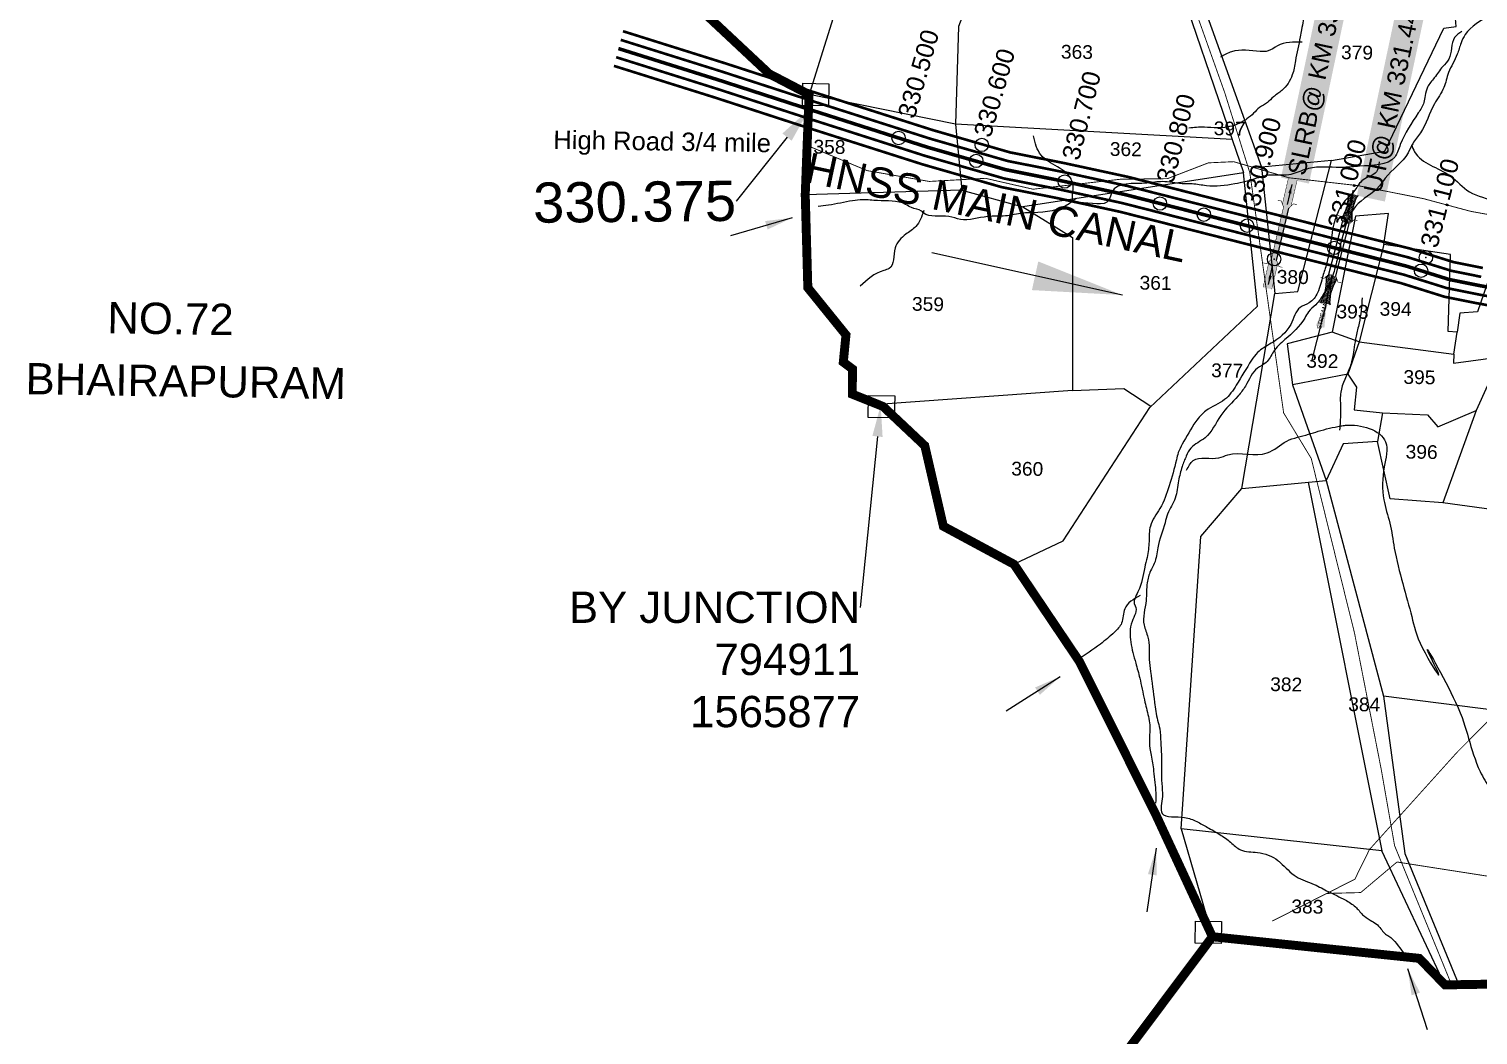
# Model space of a CAD drawing. Header units: feet. Extents: x 793020 to 798207, y 1563925 to 1571484.
# Drawn here: x 793943 to 795564, y 1565172 to 1566298 of the extents above; entities that cross this region are included whole.
import ezdxf
from ezdxf import colors
from ezdxf.entities.mleader import LeaderData, LeaderLine
from ezdxf.enums import TextEntityAlignment as Align
from ezdxf.math import Vec2, Vec3

# ---------------------------------------------------------------- set-up
doc = ezdxf.new("R2010")
doc.units = ezdxf.units.FT
doc.header["$LTSCALE"] = 15
doc.header["$MEASUREMENT"] = 0
doc.header["$PDMODE"] = 32
doc.header["$PDSIZE"] = 15
doc.linetypes.add('ACAD_ISO02W100', pattern=[15, 12, -3])
doc.linetypes.add('HIDDEN2', pattern=[0.1875, 0.125, -0.0625])
for name, color, linetype in [('CANAL1', 7, 'Continuous'), ('CRDS STONES', 7, 'Continuous'), ('CSMark', 72, 'Continuous'), ('PLOT', 7, 'Continuous'), ('PLOT NO', 7, 'Continuous'), ('ROADS', 6, 'Continuous'), ('STRUCTURE', 5, 'Continuous'), ('TANKS-STREAM', 4, 'Continuous'), ('TEXT', 1, 'Continuous'), ('text2', 7, 'Continuous'), ('VILLAGE STONES', 240, 'Continuous')]:
    doc.layers.add(name, color=color, linetype=linetype)
doc.layers.add('VILLAGE BOUNDRY', color=5, linetype='HIDDEN2', lineweight=100)
doc.styles.get("Standard").update_dxf_attribs({"font": 'arial.ttf'})
doc.linetypes.add('DOTS', pattern='A,1e-06,-3,["●",Standard,S=3,R=0,X=-1.25,Y=-1.25],-3', length=6.000001)
doc.dimstyles.get("Standard").update_dxf_attribs({"dimtxt": 0.18, "dimasz": 30, "dimexe": 0.18, "dimexo": 0.0625, "dimgap": 0.09, "dimtad": 0, "dimtih": 1, "dimtoh": 1, "dimdec": 4, "dimzin": 0, "dimdsep": 46, "dimtxsty": 'Standard', "dimcen": 0.09, "dimadec": 0, "dimazin": 0, "dimtfac": 1, "dimtdec": 4, "dimtofl": 0, "dimtmove": 0, "dimatfit": 3, "dimfxl": 1, "dimtolj": 1, "dimtzin": 0, "dimarcsym": 0})

# ---------------------------------------------------------------- blocks, each defined once
blk = doc.blocks.new('UT')
at = {"layer": 'STRUCTURE'}
h = blk.add_hatch(dxfattribs=at)
h.set_pattern_fill('DASH', color=150, scale=8, angle=-39.6278, style=0)
h.set_pattern_definition([(320.372247933, (-4370.464, -6260.8811), (1.40800153113, 0.132407282), [1, -1])])
h.paths.add_polyline_path([(765163, 1700681.9), (765165.6, 1700680.6), (765167.2, 1700680.3), (765169.1, 1700680), (765172.4, 1700679.6), (765176.4, 1700679.3), (765179.5, 1700679.5), (765183.1, 1700679.9), (765187.7, 1700680.9), (765188.9, 1700681.2), (765193.1, 1700682.2), (765196.1, 1700680.2), (765196.1, 1700672.2), (765193.1, 1700670.2), (765190.5, 1700670.8), (765188.1, 1700671.3), (765185.5, 1700671.8), (765183.6, 1700672.1), (765181, 1700672.5), (765180.3, 1700672.5), (765178.5, 1700672.6), (765176.7, 1700672.6), (765174.6, 1700672.5), (765172.5, 1700672.3), (765170.4, 1700672), (765168.5, 1700671.7), (765166.1, 1700671.2), (765165, 1700670.8), (765163, 1700669.7)])
h.paths.add_polyline_path([(765259.1, 1700682.2), (765256.1, 1700680.2), (765256.1, 1700672.2), (765259.1, 1700670.2), (765261.9, 1700671), (765264.4, 1700671.6), (765266.4, 1700672), (765269.1, 1700672.5), (765272.7, 1700673), (765276.1, 1700673.1), (765278.6, 1700672.9), (765281.2, 1700672.7), (765283.9, 1700672.3), (765286.4, 1700671.9), (765288, 1700671.3), (765289.2, 1700670.6), (765289.1, 1700682.7), (765287.6, 1700681.8), (765285.7, 1700681.2), (765283, 1700680.7), (765281.2, 1700680.4), (765276.7, 1700679.9), (765272.7, 1700679.9), (765268.7, 1700680.3), (765264.8, 1700681), (765261.2, 1700681.7)])
at = {"layer": 'STRUCTURE', "color": 150, "const_width": 0.628}
for points in [[(765190.1, 1700688.2), (765190.1, 1700684.2), (765196.1, 1700680.2), (765256.1, 1700680.2), (765262.1, 1700684.2), (765262.1, 1700688.2)], [(765190.1, 1700664.2), (765190.1, 1700668.2), (765196.1, 1700672.2), (765256.1, 1700672.2), (765262.1, 1700668.2), (765262.1, 1700664.2)]]:
    blk.add_lwpolyline(points, dxfattribs=at)
at = {"layer": 'STRUCTURE', "color": 150}
for points in [[(765196.1, 1700680.2), (765256.1, 1700680.2)], [(765196.1, 1700672.2), (765256.1, 1700672.2)], [(765196.1, 1700672.2), (765256.1, 1700672.2)]]:
    blk.add_lwpolyline(points, dxfattribs=at)
at = {"layer": 'STRUCTURE', "color": 0}
blk.add_circle((765226.1, 1700676.2), 1.89, dxfattribs=at)
at = {"layer": 'STRUCTURE', "color": 150}
for points in [[(765163, 1700681.9), (765164.4, 1700681.1), (765167.9, 1700680.2), (765171.2, 1700679.8), (765176.1, 1700679.4), (765184.7, 1700680.3), (765193.1, 1700682.2)], [(765289.1, 1700682.7), (765287.8, 1700681.9), (765284.3, 1700680.9), (765280.9, 1700680.4), (765276.1, 1700679.8), (765267.4, 1700680.5), (765259.1, 1700682.2)], [(765163, 1700669.7), (765164.3, 1700670.6), (765167.8, 1700671.6), (765171.2, 1700672.1), (765176, 1700672.6), (765184.7, 1700672), (765193.1, 1700670.2)], [(765289.2, 1700670.6), (765287.8, 1700671.4), (765284.2, 1700672.3), (765280.9, 1700672.7), (765276.1, 1700673.1), (765267.4, 1700672.2), (765259.1, 1700670.2)]]:
    blk.add_spline(points, degree=3, dxfattribs=at)
at = {"layer": 'STRUCTURE', "color": 0}
blk.add_text('STREAM', height=5, dxfattribs=at).set_placement((765148.2, 1700675.8), align=Align.MIDDLE_CENTER)
for points in [[(765190.9, 1700676), (765164.2, 1700675.8)], [(765289.3, 1700676.7), (765265.4, 1700676.4)]]:
    blk.add_leader(points, dimstyle='Standard', override={"dimasz": 10, "dimgap": 0.09, "dimtad": 0}, dxfattribs=at)
blk = doc.blocks.new('SLB')
at = {"layer": 'STRUCTURE'}
h = blk.add_hatch(dxfattribs=at)
h.set_pattern_fill('DOTS', color=6, scale=20, angle=320.3722, style=0)
h.set_pattern_definition([(320.372247934, (-159.4327, -72.9564), (1.2786241598, 0.5641323054), [0, -1.25])])
h.paths.add_polyline_path([(769699.5, 1706871.1), (769699.5, 1706861.1), (769729.1, 1706861.1), (769732.1, 1706863.1), (769792.1, 1706863.1), (769795.1, 1706861.1), (769824.7, 1706861.1), (769824.7, 1706871.1), (769795.1, 1706871.1), (769792.1, 1706869.1), (769732.1, 1706869.1), (769729.1, 1706871.1)])
at = {"layer": 'STRUCTURE', "color": 6, "const_width": 0.628}
for points in [[(769726.1, 1706877.1), (769726.1, 1706873.1), (769732.1, 1706869.1), (769792.1, 1706869.1), (769798.1, 1706873.1), (769798.1, 1706877.1)], [(769726.1, 1706855.1), (769726.1, 1706859.1), (769732.1, 1706863.1), (769792.1, 1706863.1), (769798.1, 1706859.1), (769798.1, 1706855.1)]]:
    blk.add_lwpolyline(points, dxfattribs=at)
at = {"layer": 'STRUCTURE', "color": 6, "linetype": 'ACAD_ISO02W100', "ltscale": 0.5, "const_width": 0.5}
for points in [[(769699.5, 1706871.1), (769729.1, 1706871.1)], [(769699.5, 1706861.1), (769729.1, 1706861.1)], [(769795.1, 1706871.1), (769824.7, 1706871.1)], [(769795.1, 1706861.1), (769824.7, 1706861.1)]]:
    blk.add_lwpolyline(points, dxfattribs=at)
at = {"layer": 'STRUCTURE', "color": 6}
blk.add_lwpolyline([(769732.1, 1706863.1), (769792.1, 1706863.1)], dxfattribs=at)
blk.add_lwpolyline([(769732.1, 1706863.1), (769792.1, 1706863.1)], dxfattribs=at)
at = {"layer": 'STRUCTURE', "color": 0}
blk.add_circle((769762.1, 1706866.1), 1.24, dxfattribs=at)
for points in [[(769703.8, 1706866), (769726.7, 1706866)], [(769818.6, 1706865.8), (769795.7, 1706865.8)]]:
    blk.add_leader(points, dimstyle='Standard', override={"dimasz": 10, "dimgap": 0.09, "dimtad": 0}, dxfattribs=at)

msp = doc.modelspace()

# ---------------------------------------------------------------- linework, layer by layer
at = {"layer": 'CANAL1', "color": 5, "const_width": 3}
for points in [[(794604.9, 1566285.5), (794719.7, 1566249.5), (794818.6, 1566217.3), (794951.4, 1566174.9), (795038.3, 1566149.9), (795098.4, 1566138), (795170.8, 1566122.3), (795324.1, 1566083.3), (795486.4, 1566042.1), (795534.3, 1566027.2), (795567.9, 1566020.4)], [(794599.8, 1566266.1), (794713.6, 1566230.4), (794812.5, 1566198.3), (794945.6, 1566155.7), (795033.6, 1566130.5), (795094.3, 1566118.5), (795166.2, 1566102.9), (795319.2, 1566063.9), (795481, 1566022.9), (795529.3, 1566007.8), (795564.2, 1566000.8), (795589, 1565996.3)]]:
    msp.add_lwpolyline(points, dxfattribs=at)
at = {"layer": 'CANAL1', "color": 1, "const_width": 3}
for points in [[(794607.4, 1566295.2), (794722.7, 1566259), (794821.7, 1566226.8), (794954.3, 1566184.5), (795040.7, 1566159.6), (795100.4, 1566147.8), (795173.1, 1566132.1), (795326.6, 1566092.9), (795489.1, 1566051.8), (795536.8, 1566036.9), (795569.8, 1566030.3)], [(794597.3, 1566256.4), (794710.5, 1566220.9), (794809.4, 1566188.7), (794942.7, 1566146.2), (795031.3, 1566120.7), (795092.3, 1566108.7), (795163.9, 1566093.1), (795316.7, 1566054.2), (795478.3, 1566013.3), (795526.8, 1565998.1), (795562.3, 1565991), (795589, 1565986.1)]]:
    msp.add_lwpolyline(points, dxfattribs=at)
at = {"layer": 'CANAL1', "color": 1, "linetype": 'HIDDEN2', "ltscale": 5, "const_width": 4}
for points in [[(794602.3, 1566275.8), (794716.6, 1566239.9), (794815.6, 1566207.8), (794948.5, 1566165.3), (795036, 1566140.2), (795096.3, 1566128.2), (795168.5, 1566112.6), (795321.6, 1566073.6), (795476.7, 1566034.3), (795483.7, 1566032.5), (795501.4, 1566027)], [(795501.4, 1566027), (795531.8, 1566017.5), (795566, 1566010.6), (795588.9, 1566006.4), (795618.4, 1566012), (795647.3, 1566019.9), (795698, 1566043.5), (795796.1, 1566093), (795835.3, 1566111.6), (795883.5, 1566131.7), (795938.4, 1566149.3), (795990, 1566165.8), (796011.3, 1566172.6), (796201.8, 1566211.6), (796444.7, 1566257.6), (796482.2, 1566263.7)]]:
    msp.add_lwpolyline(points, dxfattribs=at)
at = {"layer": 'CSMark', "color": 3}
for p in [(794915.9, 1566175.7), (795002.8, 1566150.1), (795101.8, 1566127), (795208.4, 1566102.4), (795257.6, 1566089.9), (795305.9, 1566077.6), (795403.4, 1566052.8), (795500.7, 1566027.2)]:
    msp.add_point(p, dxfattribs=at)
at = {"layer": 'CSMark', "color": 2}
for p in [(795336.1, 1566040.1), (795506, 1566042)]:
    msp.add_point(p, dxfattribs=at)
at = {"layer": 'PLOT', "lineweight": -2}
for points in [[(794789.1, 1566860.2), (794788.9, 1566820.7), (794867.2, 1566809), (794912.6, 1566826.5), (794928.5, 1566757.5), (794968.9, 1566605.7), (795015.5, 1566471.3), (795003.6, 1566416.4), (795009, 1566369.2), (794982.9, 1566300.5), (794979.4, 1566191.2)], [(795122, 1566603), (795223.9, 1566365.3), (795289.2, 1566174.2), (795301.9, 1566137.1)], [(794872.7, 1566407), (794815.7, 1566224.3)], [(795300.2, 1565783.4), (795336.8, 1566001.8), (795362.6, 1566003.9), (795400.5, 1566150.5), (795459.9, 1566161.1), (795526.2, 1566298.7), (795540.1, 1566300.3), (795531, 1566408.3)], [(795247.6, 1566351.1), (795322.2, 1566142.9)], [(794979.4, 1566191.2), (794815.7, 1566224.3)], [(795289.2, 1566174.2), (794979.4, 1566191.2), (794986.7, 1566117.3), (795055, 1566098.8)], [(795400.5, 1566150.5), (795322.2, 1566142.9), (795336.8, 1566001.8)], [(795045, 1565698.8), (795100, 1565725.1), (795197.1, 1565874.2), (795317.5, 1565987.4), (795301.9, 1566136.6), (795055, 1566098.8), (795110.6, 1566064.3), (795110.6, 1565893.1), (795167.9, 1565895.4), (795198.1, 1565875.8)], [(794986.7, 1566117.3), (794811.4, 1566112.3)], [(795581, 1566030.9), (795563.7, 1565981.2), (795543.9, 1565979.7), (795541, 1565958.5), (795530.8, 1565959.2), (795533.7, 1566045.2), (795459.1, 1566056.7), (795464, 1566091.3), (795427.3, 1566088.2), (795401.2, 1565958.5), (795350.7, 1565945.4), (795356.7, 1565899.5), (795394.3, 1565792.7), (795458.7, 1565551.1), (795482.4, 1565375.1), (795542.8, 1565228.4)], [(795459.1, 1566056.7), (795431.3, 1565947.6), (795401.2, 1565958.5)], [(795431.3, 1565947.6), (795418.8, 1565911.4), (795356.7, 1565899.5)], [(795431.3, 1565947.6), (795537.2, 1565933.7), (795541, 1565958.5)], [(795699.5, 1565948.6), (795696.4, 1565928.6), (795690.3, 1565905.1), (795708.6, 1565759.8), (795691.1, 1565744.7), (795524.9, 1565767.6)], [(795537.2, 1565933.7), (795536.8, 1565923.9), (795589.5, 1565930.8), (795562.2, 1565870.7)], [(795418.8, 1565911.4), (795428.2, 1565896.8), (795425.9, 1565871.7), (795457.6, 1565868.1), (795452, 1565836.1), (795413.3, 1565833.6), (795394.3, 1565792.7)], [(795110.6, 1565893.1), (794893, 1565877.5)], [(795457.6, 1565868.1), (795507.9, 1565866.1), (795519.3, 1565852.4), (795562.2, 1565870.7), (795524.9, 1565767.6), (795466.1, 1565772), (795452, 1565836.1)], [(795232.1, 1565402.8), (795254.1, 1565730), (795300.2, 1565783.4), (795394.3, 1565792.7)], [(795374.2, 1565790.7), (795456.7, 1565378.2)], [(795690.1, 1565521.9), (795458.7, 1565551.1)], [(795527.4, 1565228.2), (795456.7, 1565378.2), (795232.1, 1565402.8), (795267.1, 1565282.1)]]:
    msp.add_lwpolyline(points, dxfattribs=at)
at = {"layer": 'ROADS', "linetype": 'HIDDEN2', "lineweight": -2, "ltscale": 10, "const_width": 1}
msp.add_lwpolyline([(795005.7, 1566993.8), (795040.8, 1566919.6), (795078.5, 1566835.8), (795125.4, 1566636.4), (795207.7, 1566431.8), (795280.9, 1566226.4), (795309, 1566136.8), (795320.5, 1566055.2), (795330, 1565987.6), (795346.8, 1565868.2), (795377.7, 1565817.2), (795426.1, 1565622), (795456, 1565469.6), (795471, 1565384), (795518.8, 1565267.4), (795534.8, 1565228.3)], dxfattribs=at)
at = {"layer": 'ROADS', "linetype": 'DOTS', "lineweight": -2, "ltscale": 0.15, "const_width": 1, "elevation": -2.1}
for points in [[(795334.1, 1565299.6), (795398, 1565332), (795426.5, 1565346.4), (795442.9, 1565379.7), (795540.7, 1565488.2), (795647.8, 1565595.9), (795673.4, 1565644.8), (795748.7, 1565684.3), (795769.3, 1565725), (795787.4, 1565757.8), (795793.7, 1565836.7), (795949.3, 1566029.8), (795979.4, 1566089.8), (796047, 1566164.6), (796012.7, 1566212.3), (796032.6, 1566292.6), (796010.7, 1566341.9), (796013.5, 1566371.8)], [(794814.6, 1566166.9), (794880.7, 1566139.2), (794950.2, 1566127.1), (795013.1, 1566130.6), (795066.4, 1566118.4), (795164.5, 1566129.6), (795216.7, 1566130.2), (795262.6, 1566147.9), (795290.8, 1566149.2), (795352.8, 1566131.2), (795430, 1566122.4), (795503.1, 1566107.9), (795556, 1566093.7), (795604.4, 1566084.9), (795636.4, 1566071.2), (795680.7, 1566039.7), (795730.8, 1566026.4), (795850.7, 1566047.1), (795932.6, 1566061.3), (795964.3, 1566059.8), (796011.4, 1566094.1)], [(795964.3, 1566059.8), (795959.7, 1565960.5), (795962.1, 1565895.2), (796000.4, 1565793.4), (795983.1, 1565714.4), (795942.1, 1565584.1), (795919.1, 1565544.1), (795884.3, 1565493.9), (795860.8, 1565460), (795843.4, 1565410.4), (795822.4, 1565374.8), (795768.6, 1565367.5), (795735.2, 1565363), (795691.2, 1565370.1), (795634.2, 1565351.8), (795617.1, 1565343.3), (795509.4, 1565360.1), (795473.7, 1565365.7), (795433.1, 1565331.5), (795395, 1565330.5)]]:
    msp.add_lwpolyline(points, dxfattribs=at)
at = {"layer": 'TANKS-STREAM', "lineweight": -2}
for points in [[(795375, 1566474, -2.1), (795373.3, 1566467.9, -2.1), (795372.9, 1566448.2, -2.1), (795374, 1566434.7, -2.1), (795373.2, 1566423.4, -2.1), (795372.3, 1566405.7, -2.1), (795374.7, 1566395.3, -2.1), (795378.4, 1566362.8, -2.1), (795377.3, 1566352.2, -2.1), (795372.8, 1566332.6, -2.1), (795368.8, 1566306.9, -2.1), (795366.7, 1566296.9, -2.1), (795365.3, 1566288.9, -2.1), (795360, 1566262, -2.1), (795356.5, 1566246.2, -2.1), (795344.9, 1566229, -2.1), (795335.5, 1566221.7, -2.1), (795328.6, 1566215.4, -2.1), (795319.8, 1566209.7, -2.1), (795313.2, 1566203.4, -2.1), (795305.7, 1566197.1, -2.1), (795294, 1566190.8, -2.1), (795272.9, 1566186.9, -2.1), (795258.1, 1566187.8, -2.1), (795240.7, 1566186.8, -2.1)], [(795577.5, 1566313, -2.1), (795550.1, 1566291.4, -2.1), (795545.4, 1566282, -2.1), (795541.2, 1566269.4, -2.1), (795531.4, 1566248.8, -2.1), (795526.1, 1566232.2, -2.1), (795515.5, 1566213.9, -2.1), (795500, 1566181.4, -2.1), (795491.3, 1566169.3, -2.1), (795486.1, 1566159.1, -2.1), (795460.4, 1566130.6, -2.1), (795454, 1566122.1, -2.1), (795427.4, 1566099.1, -2.1), (795418.1, 1566082.6, -2.1), (795406.6, 1566039.3, -2.1), (795401.8, 1566022.3, -2.1), (795398.1, 1566013.3, -2.1), (795395.7, 1566008.4, -2.1), (795391.6, 1566001.2, -2.1), (795382.8, 1565989.2, -2.1), (795374.5, 1565981.2, -2.1), (795370.4, 1565974.1, -2.1), (795348.3, 1565950.2, -2.1), (795335.4, 1565936.5, -2.1), (795327.1, 1565924.4, -2.1), (795317.5, 1565918.3, -2.1), (795304.1, 1565898.2, -2.1), (795295.8, 1565887.1, -2.1), (795276.5, 1565865.3, -2.1), (795259, 1565840.3, -2.1), (795243, 1565828.8, -2.1), (795237.9, 1565819.9, -2.1), (795233.2, 1565808, -2.1), (795229.3, 1565792.2, -2.1), (795225.4, 1565772.9, -2.1), (795217, 1565755, -2.1), (795214.1, 1565745.1, -2.1), (795206, 1565717.3, -2.1), (795202.1, 1565699.8, -2.1), (795197.9, 1565691.3, -2.1), (795194.1, 1565678.1, -2.1), (795192.9, 1565658.2, -2.1), (795190.6, 1565630.8, -2.1), (795194.9, 1565617.2, -2.1), (795196.4, 1565592.4, -2.1), (795197.9, 1565578.8, -2.1), (795202.4, 1565544.1, -2.1), (795205.7, 1565524.3, -2.1), (795208.2, 1565514.7, -2.1), (795209.3, 1565499.9, -2.1), (795210, 1565485.9, -2.1), (795210.4, 1565453.4, -2.1), (795211.1, 1565439, -2.1), (795210.8, 1565420, -2.1), (795236, 1565415.6, -2.1), (795249.5, 1565410.9, -2.1), (795261.5, 1565404.4, -2.1), (795275.4, 1565396.5, -2.1), (795287.5, 1565387.7, -2.1), (795298.6, 1565379.4, -2.1), (795317.5, 1565376.4, -2.1), (795340.4, 1565367.3, -2.1), (795343.1, 1565365, -2.1), (795360.9, 1565349.4, -2.1), (795381.1, 1565340.5, -2.1), (795396.8, 1565332.6, -2.1), (795415.6, 1565323.3, -2.1), (795427.2, 1565315.4, -2.1), (795431.2, 1565311.3, -2.1), (795435.2, 1565306.7, -2.1), (795443.7, 1565300.7, -2.1), (795455.7, 1565291.1, -2.1), (795459.7, 1565286, -2.1), (795464.6, 1565282.8, -2.1), (795469, 1565279.1, -2.1), (795484.1, 1565259.1, -2.1)], [(795546.3, 1566294.9, -2.1), (795538.2, 1566288, -2.1), (795531.7, 1566263.9, -2.1), (795524.9, 1566255.7, -2.1), (795515.4, 1566243, -2.1), (795507.9, 1566232.6, -2.1), (795505.2, 1566223.1, -2.1), (795503.8, 1566215.4, -2.1), (795497.5, 1566203.7, -2.1), (795477.4, 1566168.3, -2.1), (795471.1, 1566154.4, -2.1), (795431.9, 1566144.1, -2.1), (795414.3, 1566142.8, -2.1), (795379.2, 1566142.4, -2.1), (795370.5, 1566140.3, -2.1), (795352.8, 1566134.5, -2.1), (795339.7, 1566134.1, -2.1), (795324.3, 1566133.1, -2.1), (795316.6, 1566130.6, -2.1), (795292.1, 1566124.3, -2.1), (795260.4, 1566122.2, -2.1), (795244.4, 1566124.4, -2.1), (795233.2, 1566124.6, -2.1), (795211.2, 1566126.9, -2.1), (795193.6, 1566125.2, -2.1), (795154.4, 1566115, -2.1), (795151.4, 1566106.7, -2.1), (795117.8, 1566103.4, -2.1), (795112.7, 1566103.5, -2.1), (795111.2, 1566120.8, -2.1), (795093.6, 1566143.4, -2.1), (795075.3, 1566156.5, -2.1), (795066.7, 1566178, -2.1)], [(795367.7, 1566283.1, -2.1), (795339.9, 1566278.7, -2.1), (795329.5, 1566273.1, -2.1), (795320.4, 1566272.6, -2.1), (795288.5, 1566272.1, -2.1), (795276.1, 1566266.2, -2.1)], [(795489.9, 1566168.3, -2.1), (795493.4, 1566160.2, -2.1), (795533.1, 1566133.4, -2.1), (795554.7, 1566115.6, -2.1), (795584.4, 1566103.5, -2.1), (795603.8, 1566085.7, -2.1), (795623.2, 1566067.2, -2.1), (795649.3, 1566057.3, -2.1), (795670.1, 1566040.2, -2.1), (795686, 1566025.4, -2.1), (795701, 1566005.5, -2.1), (795730.5, 1565982.4, -2.1), (795739.8, 1565972.8, -2.1), (795745.4, 1565959.6, -2.1), (795750.9, 1565939.9, -2.1), (795758, 1565923, -2.1), (795766.3, 1565885.2, -2.1), (795767.4, 1565862.6, -2.1), (795772.9, 1565845.8, -2.1), (795778.1, 1565803.5, -2.1), (795783.6, 1565782.3, -2.1), (795787.6, 1565756.7, -2.1), (795800.8, 1565717.2, -2.1), (795815.7, 1565692.9, -2.1), (795822.8, 1565679.7, -2.1), (795858.5, 1565627, -2.1), (795868.2, 1565594.8, -2.1), (795875.7, 1565556.1, -2.1), (795877.4, 1565530.6, -2.1), (795874.2, 1565512.4, -2.1), (795865.8, 1565484.9, -2.1), (795849.3, 1565458.2, -2.1)], [(795453.7, 1566149, -2.1), (795450.7, 1566137.9, -2.1), (795435.8, 1566129, -2.1), (795426.4, 1566117.2, -2.1), (795414.3, 1566103.9, -2.1), (795408.6, 1566094.8, -2.1), (795403.1, 1566079.8, -2.1), (795398.7, 1566053.3, -2.1), (795394.9, 1566035.1, -2.1), (795390.7, 1566021.2, -2.1), (795384.8, 1566002.6, -2.1), (795375.4, 1565991.2, -2.1), (795365.4, 1565986.2, -2.1), (795354.7, 1565967.2, -2.1), (795332.9, 1565946.1, -2.1), (795317.6, 1565935.6, -2.1), (795311, 1565927.1, -2.1), (795293.8, 1565899.1, -2.1), (795280.8, 1565883, -2.1), (795259.9, 1565870.5, -2.1), (795248.6, 1565858.4, -2.1), (795233.4, 1565833.1, -2.1), (795228.9, 1565823.7, -2.1), (795226.8, 1565815.7, -2.1), (795218.7, 1565786.5, -2.1), (795208.4, 1565761.2, -2.1), (795197.7, 1565741.5, -2.1), (795196.2, 1565724.4, -2.1), (795193.9, 1565706.5, -2.1), (795191.4, 1565695.4, -2.1), (795183.8, 1565668, -2.1), (795180.3, 1565653, -2.1), (795180.7, 1565652.3, -2.1), (795177.2, 1565634.8, -2.1), (795175.7, 1565611.7, -2.1), (795181.3, 1565588.2, -2.1), (795185.8, 1565571.4, -2.1), (795191, 1565547, -2.1), (795193.2, 1565537.8, -2.1), (795196.9, 1565519, -2.1), (795196.7, 1565503.9, -2.1), (795196.6, 1565499.8, -2.1), (795198.4, 1565485.4, -2.1), (795201.3, 1565467.5, -2.1), (795202.7, 1565454.7, -2.1), (795203.7, 1565443.1, -2.1), (795203.5, 1565431.6, -2.1)], [(795114.5, 1566108, -2.1), (795106.7, 1566102, -2.1), (795066.6, 1566092.1, -2.1), (795055.1, 1566091.7, -2.1), (795035.5, 1566088.5, -2.1), (795015.4, 1566087.8, -2.1), (794985, 1566084.5, -2.1), (794972.2, 1566087.9, -2.1), (794943.5, 1566092.1, -2.1), (794941.6, 1566093.8, -2.1), (794930.2, 1566097.8, -2.1), (794923.7, 1566101.4, -2.1), (794892.4, 1566105.7, -2.1), (794875.8, 1566106.6, -2.1), (794864.3, 1566105.5, -2.1), (794837.3, 1566100.5, -2.1), (794825.8, 1566099.1, -2.1)], [(794944.1, 1566094.5, -2.1), (794935.1, 1566076.7, -2.1), (794924.1, 1566068, -2.1), (794912.1, 1566052.8, -2.1), (794905.3, 1566029.6, -2.1), (794899.2, 1566027.5, -2.1), (794873, 1566010, -2.1)], [(795434.8, 1565997, -2.1), (795431.3, 1565968.4, -2.1), (795427.9, 1565954, -2.1), (795425.8, 1565941.6, -2.1), (795421.1, 1565919.8, -2.1), (795410.7, 1565891.2, -2.1), (795410.4, 1565875.6, -2.1), (795410.1, 1565858.8, -2.1), (795409.4, 1565848.8, -2.1)], [(795238.2, 1565804.1, -2.1), (795245.6, 1565814.8, -2.1), (795274.4, 1565817.9, -2.1), (795284.4, 1565821.3, -2.1), (795328.5, 1565823.3, -2.1), (795350.3, 1565836.5, -2.1), (795374.7, 1565844.2, -2.1), (795385.5, 1565847.6, -2.1), (795410.8, 1565853.5, -2.1), (795416.2, 1565854.3, -2.1), (795460.9, 1565835.6, -2.1), (795459.5, 1565807.8, -2.1), (795458.9, 1565771, -2.1), (795465.7, 1565744.8, -2.1), (795470.7, 1565716.9, -2.1), (795490.2, 1565640.2, -2.1), (795502.2, 1565605, -2.1), (795520.6, 1565575.1, -2.1), (795508.5, 1565600.9, -2.1), (795539.1, 1565544.7, -2.1), (795553.8, 1565504, -2.1), (795566.7, 1565467, -2.1), (795578.1, 1565447.9, -2.1), (795612.4, 1565404.3, -2.1), (795622.9, 1565380.8, -2.1), (795651.2, 1565353.4, -2.1), (795655.6, 1565347, -2.1), (795678.9, 1565331.9, -2.1), (795704.5, 1565302.8, -2.1), (795740.1, 1565276.1, -2.1), (795755.9, 1565254.3, -2.1)], [(795186.4, 1565663.8, -2.1), (795169, 1565648.9, -2.1), (795165.5, 1565633, -2.1), (795157.4, 1565622.8, -2.1), (795141.7, 1565609.5, -2.1), (795115.9, 1565591.6, -2.1)]]:
    msp.add_spline(points, degree=3, dxfattribs=at)
at = {"layer": 'text2', "color": 3}
for p in [(795009, 1566168), (795506, 1566042)]:
    msp.add_point(p, dxfattribs=at)
at = {"layer": 'text2', "color": 2}
msp.add_point((795009, 1566168), dxfattribs=at)
at = {"layer": 'VILLAGE BOUNDRY', "lineweight": -2, "ltscale": 10, "const_width": 10}
for points in [[(794668.7, 1566343.3), (794771.1, 1566247.5), (794815.7, 1566224.3), (794811.4, 1566112.3), (794814.3, 1566008.2), (794857, 1565955.4), (794854, 1565924.9), (794864.2, 1565917.3), (794864.1, 1565889.1), (794898.6, 1565875.3), (794945.2, 1565831.4), (794966, 1565741.3), (795045, 1565698.8), (795118.6, 1565589.5), (795203.8, 1565418.6), (795267.1, 1565282.1), (795498.6, 1565257.9), (795527.4, 1565228.2), (795635.5, 1565230)], [(795267.1, 1565282.1), (795171.4, 1565154.3)]]:
    msp.add_lwpolyline(points, dxfattribs=at)
at = {"layer": 'VILLAGE STONES', "lineweight": -2, "elevation": -2.1}
for points in [[(794837.5, 1566211.7), (794808.3, 1566212.2), (794808.7, 1566236.9), (794837.9, 1566236.4)], [(794911.1, 1565862.7), (794881.9, 1565863.1), (794882.3, 1565887.8), (794911.5, 1565887.4)], [(795277, 1565274.5), (795247.8, 1565275), (795248.2, 1565299.6), (795277.4, 1565299.2)]]:
    msp.add_lwpolyline(points, close=True, dxfattribs=at)

# ---------------------------------------------------------------- block references
at = {"layer": 'STRUCTURE', "color": 0}
for name, p, rotation in [('SLB', (2283320.4, 429473.5), 76.89992884744608), ('UT', (2249669.6, 398577.1), 75.46820469412458)]:
    msp.add_blockref(name, p, dxfattribs=dict(at, rotation=rotation))

# ---------------------------------------------------------------- texts
at = {"layer": 'CSMark', "color": 1}
for s, rotation, p in [('330.500', 73.9789, (794924.1, 1566199)), ('330.600', 73.9789, (795009.2, 1566177.8)), ('330.700', 75.7021, (795108, 1566151.9)), ('330.800', 75.7021, (795213.6, 1566126.5)), ('330.900', 75.7021, (795309.9, 1566100.2)), ('331.000', 75.7832, (795405.3, 1566075.6)), ('331.100', 75.7832, (795509.1, 1566054))]:
    msp.add_text(s, height=20, rotation=rotation, dxfattribs=at).set_placement(p, align=Align.MIDDLE_LEFT)
at = {"layer": 'PLOT NO', "lineweight": -2}
for s, p in [('363', (795115.5, 1566272, -2.1)), ('379', (795429, 1566271.4, -2.1)), ('397', (795286.5, 1566186.3, -2.1)), ('358', (794838.5, 1566165.8, -2.1)), ('362', (795170.2, 1566163.2, -2.1)), ('380', (795357, 1566020.2, -2.1)), ('361', (795203.5, 1566013.6, -2.1)), ('359', (794948.8, 1565989.9, -2.1)), ('394', (795472.2, 1565984.4, -2.1)), ('393', (795423.9, 1565981.4, -2.1)), ('392', (795390.2, 1565926.2, -2.1)), ('377', (795283.6, 1565915.6, -2.1)), ('395', (795498.8, 1565908.1, -2.1)), ('396', (795501.3, 1565824.5, -2.1)), ('360', (795059.9, 1565805.6, -2.1)), ('382', (795349.7, 1565564.4, -2.1)), ('384', (795437, 1565542, -2.1)), ('383', (795373.4, 1565315.8, -2.1))]:
    msp.add_text(s, height=15.38, rotation=359.0965, dxfattribs=at).set_placement(p, align=Align.MIDDLE_CENTER)
msp.add_text('High Road 3/4 mile', height=20.509, rotation=359.0965, dxfattribs=at).set_placement((794529.3, 1566163.6, -2.1))
at = {"layer": 'STRUCTURE', "color": 5, "char_height": 20, "attachment_point": 1, "rotation": 78.0353, "bg_fill": 1, "box_fill_scale": 1.3, "bg_fill_color": 7, "bg_fill_true_color": 16777215, "bg_fill_transparency": 4390977}
for s, insert, width in [('\\pi1.1982;UT@ KM 331.445/331.030', (795435.9, 1566115.9), 331.66), ('\\pi0.72756;SLRB@ KM 330.960', (795351, 1566136), 258.645)]:
    msp.add_mtext(s, dxfattribs=dict(at, insert=insert, width=width))
at = {"layer": 'TEXT', "lineweight": -2}
for s, p in [('NO.72', (794030.1, 1565957.3, -2.1)), ('BHAIRAPURAM', (793938.6, 1565889.1, -2.1))]:
    msp.add_text(s, height=35, rotation=359.0965, dxfattribs=at).set_placement(p)
at = {"layer": 'VILLAGE STONES'}
msp.add_text('HNSS MAIN CANAL', height=33.904, rotation=347.9647, dxfattribs=at).set_placement((794809.7, 1566126.8))

# ---------------------------------------------------------------- leaders
at = {"layer": 'CRDS STONES', "color": 1}
ml = msp.add_multileader_mtext('Standard', dxfattribs=at)
ml.set_content('BY JUNCTION\\P794911\\P1565877', color=1)
ml.set_leader_properties()
ml.build(insert=Vec2(0, 0))
ml.multileader.update_dxf_attribs({"dogleg_length": 0.36, "arrow_head_size": 35})
ctx = ml.context
ctx.base_point, ctx.char_height, ctx.arrow_head_size, ctx.landing_gap_size, ctx.plane_origin = Vec3(794554.4, 1565650.5), 35, 35, 0.09, Vec3(794284.5, 1565383.1)
ctx.text_align_type = 2
notes = []
notes.append((ctx, [(1, (1, 1, 0), (794872.9, 1565650.5), (-1, 0), 1.396927018504357e-11, [(0, [(794895.8, 1565876.6)], 0, [])])]))
ctx.mtext.insert, ctx.mtext.alignment, ctx.mtext.flow_direction = Vec3(794872.9, 1565668.2), 3, 5
at = {"layer": 'PLOT NO', "color": 5, "lineweight": -2}
for points in [[(794796.7, 1566086.4, -2.1), (794727.7, 1566066.4, -2.1)], [(795395.1, 1565993.7, -2.1), (795378.2, 1565927.5, -2.1)], [(795096.6, 1565573, -2.1), (795036.1, 1565534.3, -2.1)], [(795204.3, 1565381.1, -2.1), (795193.7, 1565310.1, -2.1)], [(795485.6, 1565246.6, -2.1), (795507.4, 1565178.2, -2.1)]]:
    msp.add_leader(points, dimstyle='Standard', override={"dimgap": 0.09, "dimtad": 0}, dxfattribs=at)
at = {"layer": 'VILLAGE STONES'}
msp.add_leader([(795166.3, 1566000), (794953, 1566047.1)], dimstyle='Standard', override={"dimasz": 100, "dimgap": 0.09, "dimtad": 0, "dimtfill": 2, "dimtfillclr": 5}, dxfattribs=at)
at = {"layer": 'VILLAGE STONES', "color": 1}
ml = msp.add_multileader_mtext('Standard', dxfattribs=at)
ml.set_content('330.375', color=1)
ml.set_leader_properties()
ml.build(insert=Vec2(0, 0))
ml.multileader.update_dxf_attribs({"dogleg_length": 0.36, "arrow_head_size": 40})
ctx = ml.context
ctx.base_point, ctx.char_height, ctx.arrow_head_size, ctx.landing_gap_size, ctx.plane_origin, ctx.plane_x_axis, ctx.plane_y_axis = Vec3(794511.8, 1566103), 45, 40, 0.0911, Vec3(795670.1, 1565528.5), Vec3(0.999954, 0.009564), Vec3(-0.009564, 0.999954)
ctx.text_align_type = 2
notes.append((ctx, [(1, (1, 1, 0), (794734.1, 1566105.1), (-0.999954, -0.009564), 7.830585350072124e-12, [(0, [(794815.9, 1566208)], 0, [])])]))
ctx.mtext.insert, ctx.mtext.text_direction, ctx.mtext.rotation, ctx.mtext.alignment, ctx.mtext.flow_direction = Vec3(794733.8, 1566128), Vec3(0.999954, 0.009564), 0.009564, 3, 5
for ctx, leaders in notes:
    for number, flags, end, landing, length, lines in leaders:
        leader = LeaderData()
        leader.index, (leader.has_last_leader_line, leader.has_dogleg_vector, leader.attachment_direction) = number, flags
        leader.last_leader_point, leader.dogleg_vector, leader.dogleg_length = Vec3(end), Vec3(landing), length
        for number, points, colour, breaks in lines:
            line = LeaderLine()
            line.index, line.vertices, line.color, line.breaks = number, Vec3.list(points), colors.encode_raw_color(colour), breaks
            leader.lines.append(line)
        ctx.leaders.append(leader)

doc.saveas('drawing.dxf')
